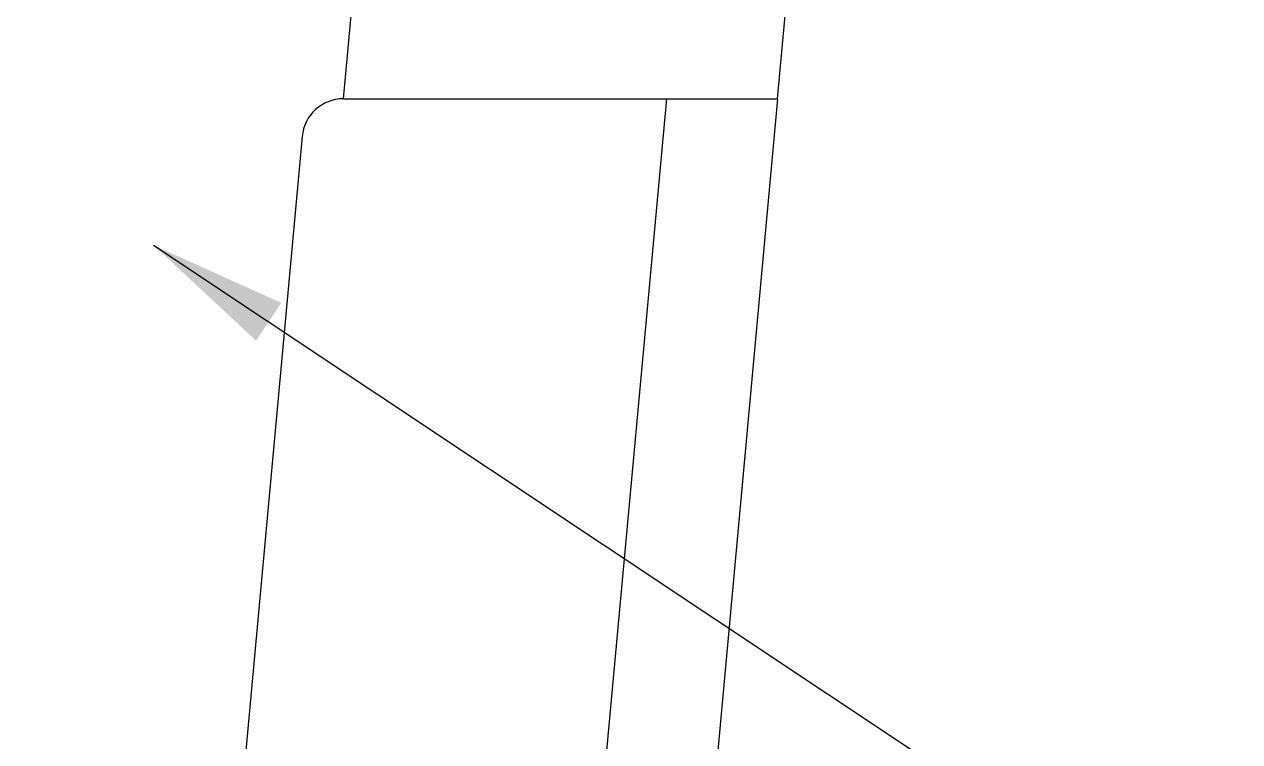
# Model space of a CAD drawing. Extents: x -30 to 1202, y 231 to 898.
# Drawn here: x 428.54 to 437.34, y 350.31 to 355.5 of the extents above; entities that cross this region are included whole.
import ezdxf

# ---------------------------------------------------------------- set-up
doc = ezdxf.new("R2010")
doc.units = 0
doc.header["$LTSCALE"] = 0.04
doc.layers.add('0.1', color=1, linetype='CONTINUOUS')
doc.layers.add('PISOS', color=1, linetype='CONTINUOUS')
doc.styles.get("Standard").update_dxf_attribs({"font": 'romans.shx'})
doc.dimstyles.get("Standard").update_dxf_attribs({"dimtxt": 0.18, "dimasz": 0.18, "dimexe": 0.18, "dimexo": 0.0625, "dimgap": 0.09, "dimtad": 0, "dimtih": 1, "dimtoh": 1, "dimdec": 4, "dimzin": 0, "dimdsep": 46, "dimtxsty": 'Standard', "dimcen": 0.09, "dimadec": 0, "dimazin": 0, "dimtfac": 1, "dimtdec": 4, "dimtofl": 0, "dimtmove": 0, "dimatfit": 3, "dimfxl": 1, "dimtolj": 1, "dimtzin": 0, "dimarcsym": 0})

msp = doc.modelspace()

# ---------------------------------------------------------------- linework, layer by layer
at = {"layer": '0.1'}
for p, q in [((430.8535, 354.9606), (431.5353, 362.3766)), ((433.9942, 354.9606), (434.6759, 362.3766)), ((430.8535, 354.9606), (433.9942, 354.9606))]:
    msp.add_line(p, q, dxfattribs=at)
msp.add_arc((430.8535, 354.6606), 0.3, 90, 174.74777, dxfattribs=at)
at = {"layer": 'PISOS'}
for p, q in [((433.1908, 354.9606), (425.099, 266.9363)), ((433.9942, 354.9606), (425.8957, 266.8631)), ((430.5548, 354.6881), (422.51, 267.1743))]:
    msp.add_line(p, q, dxfattribs=at)

# ---------------------------------------------------------------- leaders
at = {"layer": 'PISOS', "annotation_type": 0, "has_hookline": 1, "hookline_direction": 1, "text_width": 14.381, "horizontal_direction": (0, 1, 0)}
msp.add_leader([(429.4797, 353.9018), (437.3372, 348.676), (437.3372, 347.676)], dimstyle='Standard', override={"dimtxt": 2.5, "dimasz": 1, "dimexe": 1.25, "dimexo": 0.625, "dimgap": 0.625, "dimtad": 2, "dimtih": 0, "dimtoh": 0, "dimzin": 8, "dimlunit": 6, "dimcen": 2.5, "dimtofl": 1}, dxfattribs=at)

doc.saveas('drawing.dxf')
